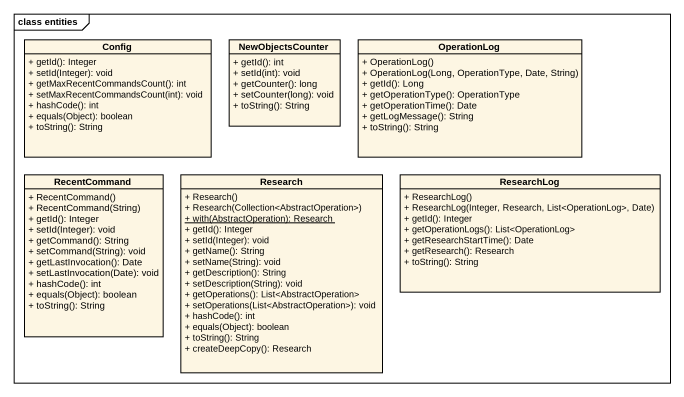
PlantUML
@startuml
mainframe class entities
hide circle
hide empty members
skinparam classAttributeIconSize 0
class Config {
  + getId(): Integer
  + setId(Integer): void
  + getMaxRecentCommandsCount(): int
  + setMaxRecentCommandsCount(int): void
  + hashCode(): int
  + equals(Object): boolean
  + toString(): String
}
class NewObjectsCounter {
  + getId(): int
  + setId(int): void
  + getCounter(): long
  + setCounter(long): void
  + toString(): String
}
class OperationLog {
  + OperationLog()
  + OperationLog(Long, OperationType, Date, String)
  + getId(): Long
  + getOperationType(): OperationType
  + getOperationTime(): Date
  + getLogMessage(): String
  + toString(): String
}
class RecentCommand {
  + RecentCommand()
  + RecentCommand(String)
  + getId(): Integer
  + setId(Integer): void
  + getCommand(): String
  + setCommand(String): void
  + getLastInvocation(): Date
  + setLastInvocation(Date): void
  + hashCode(): int
  + equals(Object): boolean
  + toString(): String
}
class Research {
  + Research()
  + Research(Collection<AbstractOperation>)
  {static} + with(AbstractOperation): Research
  + getId(): Integer
  + setId(Integer): void
  + getName(): String
  + setName(String): void
  + getDescription(): String
  + setDescription(String): void
  + getOperations(): List<AbstractOperation>
  + setOperations(List<AbstractOperation>): void
  + hashCode(): int
  + equals(Object): boolean
  + toString(): String
  + createDeepCopy(): Research
}
class ResearchLog {
  + ResearchLog()
  + ResearchLog(Integer, Research, List<OperationLog>, Date)
  + getId(): Integer
  + getOperationLogs(): List<OperationLog>
  + getResearchStartTime(): Date
  + getResearch(): Research
  + toString(): String
}
@enduml
